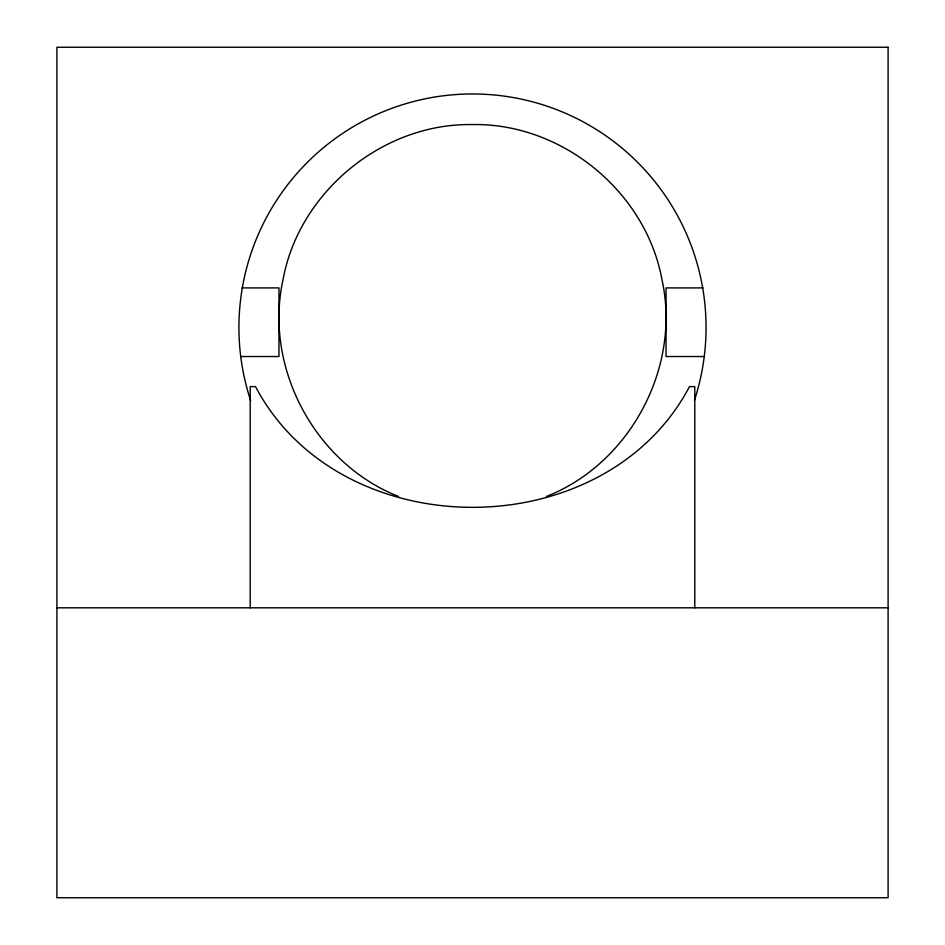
<?xml version="1.0" encoding="UTF-8"?>
<svg xmlns="http://www.w3.org/2000/svg" width="945" height="945" viewBox="0 0 945 945"><rect width="100%" height="100%" fill="white"/><g stroke="black" fill="none" stroke-linecap="round" stroke-linejoin="round"><path stroke-width="1.42" d="M546.47 496.444C629.913 463.617 681.144 367.77 662.079 280.157C646.167 191.906 562.157 122.956 472.5 124.563C382.843 122.968 298.833 191.906 282.921 280.157C263.856 367.77 315.087 463.617 398.53 496.444M241.967 287.906L278.964 287.906L278.964 356.525L240.715 356.525M703.033 287.906L666.036 287.906L666.036 356.525L704.285 356.525M56.913 607.812L888.087 607.812M694.788 607.812L694.788 386.611L689.484 386.611C604.635 547.568 340.365 547.568 255.516 386.611L250.212 386.611L250.212 607.812M250.649 400.574A233.557 233.557 0 0 1 472.276 93.968A233.557 233.557 0 0 1 694.48 400.148M888.087 47.25L56.913 47.25L56.913 897.75L888.087 897.75L888.087 47.25"/></g></svg>
